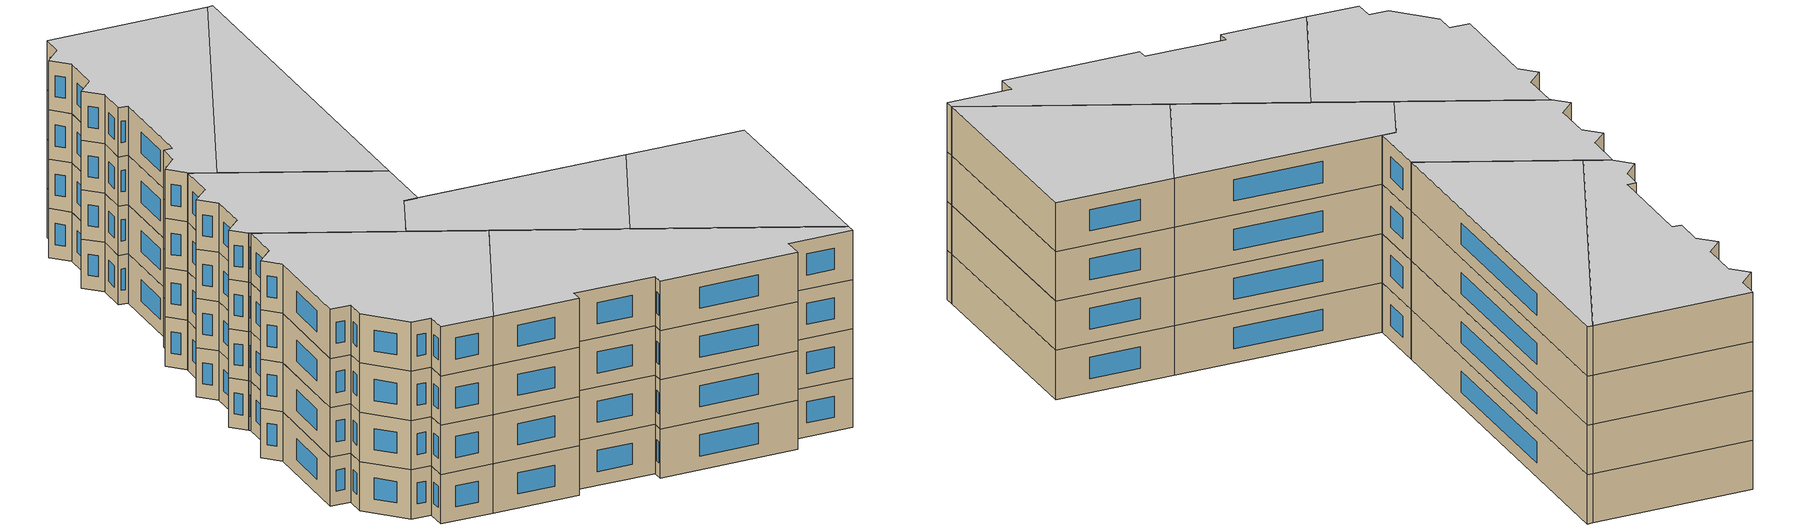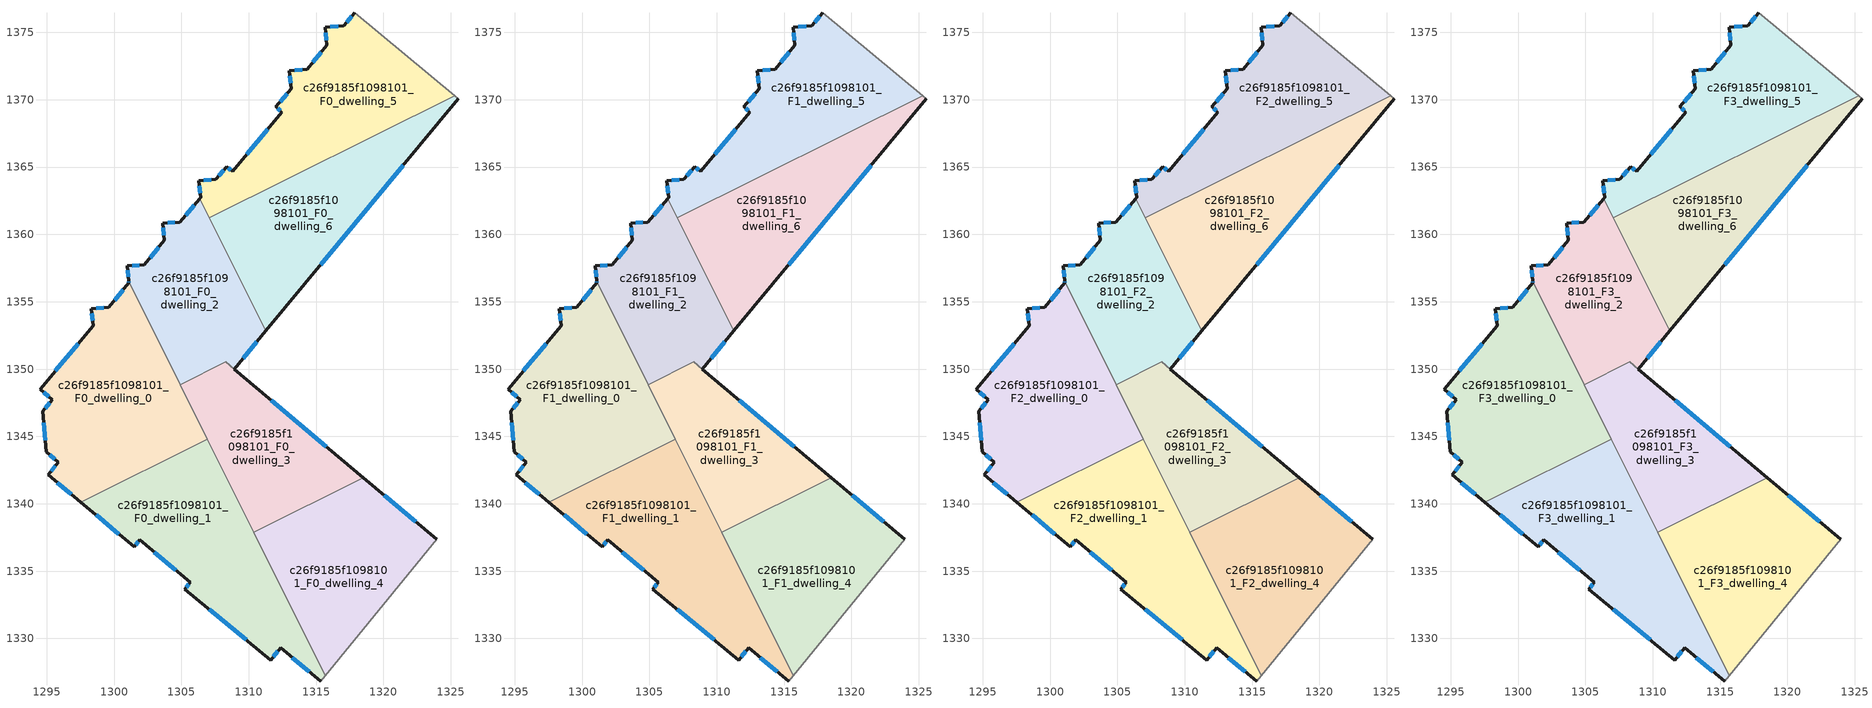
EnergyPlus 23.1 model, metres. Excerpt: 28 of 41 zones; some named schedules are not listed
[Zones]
c26f9185f1098101_F0_dwelling_0
 floor ground (EU_floor_Construction): 1301.1,1356.4 1301.09,1356.52 1306.93,1344.8 1297.52,1340.12 1295.1,1342.14 1295.87,1343.09 1294.96,1343.86 1294.69,1346.86 1295.42,1347.74 1294.5,1348.52 1298.45,1353.22 1298.31,1354.49 1299.61,1354.58 z0
 wall outside (EU_wall_Construction): 1301.09,1356.52 1301.1,1356.4 1299.61,1354.58 1298.31,1354.49 1298.45,1353.22 1294.5,1348.52 1295.42,1347.74 1294.69,1346.86 1294.96,1343.86 1295.87,1343.09 1295.1,1342.14 1297.52,1340.12 z0:3
 wall to c26f9185f1098101_F0_dwelling_1 (EU_wall_Construction): 1297.52,1340.12 1306.93,1344.8 z0:3
 wall to c26f9185f1098101_F0_dwelling_2 (EU_wall_Construction): 1304.91,1348.85 1301.09,1356.52 z0:3
 wall to c26f9185f1098101_F0_dwelling_3 (EU_wall_Construction): 1306.93,1344.8 1304.91,1348.85 z0:3
 window (EU_Window_Construction): 1294.77,1346 1294.88,1344.71 / 1295.21,1347.49 1294.9,1347.11 / 1294.76,1348.3 1295.16,1347.96 / 1297.32,1351.88 1295.63,1349.86 / 1298.35,1354.13 1298.41,1353.58 / 1299.24,1354.55 1298.68,1354.52 / 1300.68,1355.88 1300.04,1355.1 / 1301.09,1356.49 1301.1,1356.44 / 1295.79,1341.56 1296.83,1340.69 / 1295.65,1342.82 1295.32,1342.41 / 1295.22,1343.64 1295.61,1343.31 z0.86:2.14
c26f9185f1098101_F0_dwelling_1
 floor ground (EU_floor_Construction): 1306.93,1344.8 1315.67,1327.22 1315.34,1326.81 1312.37,1329.3 1311.61,1328.38 1305.24,1333.67 1305.65,1334.17 1301.9,1337.31 1301.49,1336.8 1297.52,1340.12 z0
 wall outside (EU_wall_Construction): 1297.52,1340.12 1301.49,1336.8 1301.9,1337.31 1305.65,1334.17 1305.24,1333.67 1311.61,1328.38 1312.37,1329.3 1315.34,1326.81 z0:3
 wall adiabatic (EU_wall_Construction): 1315.34,1326.81 1315.67,1327.22 z0:3
 wall to c26f9185f1098101_F0_dwelling_4 (EU_wall_Construction): 1315.67,1327.22 1310.36,1337.9 z0:3
 wall to c26f9185f1098101_F0_dwelling_3 (EU_wall_Construction): 1310.36,1337.9 1306.93,1344.8 z0:3
 window (EU_Window_Construction): 1302.97,1336.41 1304.58,1335.07 / 1301.6,1336.95 1301.78,1337.17 / 1298.65,1339.17 1300.35,1337.75 / 1313.22,1328.59 1314.49,1327.52 / 1311.83,1328.64 1312.16,1329.04 / 1307.06,1332.16 1309.79,1329.89 / 1305.53,1334.02 1305.36,1333.81 z0.86:2.14
c26f9185f1098101_F0_dwelling_2
 floor ground (EU_floor_Construction): 1306.37,1362.65 1311.26,1352.83 1308.91,1349.99 1308.27,1350.53 1304.91,1348.85 1301.09,1356.52 1300.97,1357.66 1302.25,1357.75 1303.73,1359.57 1303.6,1360.84 1304.89,1360.92 z0
 wall outside (EU_wall_Construction): 1306.37,1362.65 1304.89,1360.92 1303.6,1360.84 1303.73,1359.57 1302.25,1357.75 1300.97,1357.66 1301.09,1356.52 / 1308.91,1349.99 1311.26,1352.83 z0:3
 wall to c26f9185f1098101_F0_dwelling_3 (EU_wall_Construction): 1304.91,1348.85 1308.27,1350.53 1308.91,1349.99 z0:3
 wall to c26f9185f1098101_F0_dwelling_6 (EU_wall_Construction): 1311.26,1352.83 1307.08,1361.23 z0:3
 wall to c26f9185f1098101_F0_dwelling_5 (EU_wall_Construction): 1307.08,1361.23 1306.37,1362.65 z0:3
 window (EU_Window_Construction): 1301,1357.33 1301.06,1356.85 / 1301.88,1357.72 1301.33,1357.68 / 1303.31,1359.05 1302.67,1358.27 / 1303.64,1360.48 1303.69,1359.93 / 1304.52,1360.9 1303.97,1360.87 / 1305.94,1362.16 1305.31,1361.42 / 1309.58,1350.8 1310.59,1352.02 z0.86:2.14
c26f9185f1098101_F0_dwelling_3
 floor ground (EU_floor_Construction): 1318.5,1341.94 1310.36,1337.9 1304.91,1348.85 1308.27,1350.53 z0
 wall outside (EU_wall_Construction): 1318.5,1341.94 1308.91,1349.99 z0:3
 wall to c26f9185f1098101_F0_dwelling_4 (EU_wall_Construction): 1310.36,1337.9 1318.5,1341.94 z0:3
 window (EU_Window_Construction): 1315.76,1344.24 1311.65,1347.69 z0.86:2.14
c26f9185f1098101_F0_dwelling_4
 floor ground (EU_floor_Construction): 1323.95,1337.37 1315.67,1327.22 1310.36,1337.9 1318.5,1341.94 z0
 wall outside (EU_wall_Construction): 1323.95,1337.37 1318.5,1341.94 z0:3
 wall adiabatic (EU_wall_Construction): 1315.67,1327.22 1323.95,1337.37 z0:3
 window (EU_Window_Construction): 1322.39,1338.67 1320.06,1340.63 z0.86:2.14
c26f9185f1098101_F0_dwelling_5
 floor ground (EU_floor_Construction): 1325.28,1370.29 1307.08,1361.23 1306.37,1362.65 1306.42,1362.71 1306.29,1363.98 1307.56,1364.1 1308.36,1365.04 1308.79,1364.68 1312.45,1369.07 1312.02,1369.47 1313.17,1370.83 1313.01,1372.16 1314.35,1372.27 1315.8,1374.03 1315.67,1375.37 1317.05,1375.48 1317.87,1376.47 z0
 wall outside (EU_wall_Construction): 1317.87,1376.47 1317.05,1375.48 1315.67,1375.37 1315.8,1374.03 1314.35,1372.27 1313.01,1372.16 1313.17,1370.83 1312.02,1369.47 1312.45,1369.07 1308.79,1364.68 1308.36,1365.04 1307.56,1364.1 1306.29,1363.98 1306.42,1362.71 1306.37,1362.65 z0:3
 wall adiabatic (EU_wall_Construction): 1325.28,1370.29 1317.87,1376.47 z0:3
 wall to c26f9185f1098101_F0_dwelling_6 (EU_wall_Construction): 1307.08,1361.23 1325.28,1370.29 z0:3
 window (EU_Window_Construction): 1308.67,1364.78 1308.48,1364.94 / 1311.4,1367.82 1309.83,1365.93 / 1312.14,1369.36 1312.32,1369.19 / 1312.84,1370.44 1312.34,1369.86 / 1313.06,1371.78 1313.12,1371.21 / 1313.97,1372.24 1313.39,1372.19 / 1315.38,1373.53 1314.76,1372.77 / 1315.7,1374.99 1315.76,1374.41 / 1316.65,1375.45 1316.06,1375.4 / 1317.63,1376.19 1317.28,1375.76 / 1306.32,1363.62 1306.38,1363.07 / 1307.19,1364.07 1306.65,1364.02 / 1308.13,1364.77 1307.79,1364.37 z0.86:2.14
c26f9185f1098101_F0_dwelling_6
 floor ground (EU_floor_Construction): 1325.53,1370.08 1311.26,1352.83 1307.08,1361.23 1325.28,1370.29 z0
 wall outside (EU_wall_Construction): 1311.26,1352.83 1325.53,1370.08 z0:3
 wall adiabatic (EU_wall_Construction): 1325.53,1370.08 1325.28,1370.29 z0:3
 window (EU_Window_Construction): 1315.34,1357.76 1321.45,1365.15 z0.86:2.14
c26f9185f1098101_F1_dwelling_0
 floor to c26f9185f1098101_F0_dwelling_0 (EU_floor_Construction): 1301.1,1356.4 1301.09,1356.52 1306.93,1344.8 1297.52,1340.12 1295.1,1342.14 1295.87,1343.09 1294.96,1343.86 1294.69,1346.86 1295.42,1347.74 1294.5,1348.52 1298.45,1353.22 1298.31,1354.49 1299.61,1354.58 z3
 wall outside (EU_wall_Construction): 1301.09,1356.52 1301.1,1356.4 1299.61,1354.58 1298.31,1354.49 1298.45,1353.22 1294.5,1348.52 1295.42,1347.74 1294.69,1346.86 1294.96,1343.86 1295.87,1343.09 1295.1,1342.14 1297.52,1340.12 z3:6
 wall to c26f9185f1098101_F1_dwelling_1 (EU_wall_Construction): 1297.52,1340.12 1306.93,1344.8 z3:6
 wall to c26f9185f1098101_F1_dwelling_2 (EU_wall_Construction): 1304.91,1348.85 1301.09,1356.52 z3:6
 wall to c26f9185f1098101_F1_dwelling_3 (EU_wall_Construction): 1306.93,1344.8 1304.91,1348.85 z3:6
 window (EU_Window_Construction): 1294.77,1346 1294.88,1344.71 / 1295.21,1347.49 1294.9,1347.11 / 1294.76,1348.3 1295.16,1347.96 / 1297.32,1351.88 1295.63,1349.86 / 1298.35,1354.13 1298.41,1353.58 / 1299.24,1354.55 1298.68,1354.52 / 1300.68,1355.88 1300.04,1355.1 / 1301.09,1356.49 1301.1,1356.44 / 1295.79,1341.56 1296.83,1340.69 / 1295.65,1342.82 1295.32,1342.41 / 1295.22,1343.64 1295.61,1343.31 z3.86:5.14
c26f9185f1098101_F1_dwelling_1
 floor to c26f9185f1098101_F0_dwelling_1 (EU_floor_Construction): 1306.93,1344.8 1315.67,1327.22 1315.34,1326.81 1312.37,1329.3 1311.61,1328.38 1305.24,1333.67 1305.65,1334.17 1301.9,1337.31 1301.49,1336.8 1297.52,1340.12 z3
 wall outside (EU_wall_Construction): 1297.52,1340.12 1301.49,1336.8 1301.9,1337.31 1305.65,1334.17 1305.24,1333.67 1311.61,1328.38 1312.37,1329.3 1315.34,1326.81 z3:6
 wall adiabatic (EU_wall_Construction): 1315.34,1326.81 1315.67,1327.22 z3:6
 wall to c26f9185f1098101_F1_dwelling_4 (EU_wall_Construction): 1315.67,1327.22 1310.36,1337.9 z3:6
 wall to c26f9185f1098101_F1_dwelling_3 (EU_wall_Construction): 1310.36,1337.9 1306.93,1344.8 z3:6
 window (EU_Window_Construction): 1302.97,1336.41 1304.58,1335.07 / 1301.6,1336.95 1301.78,1337.17 / 1298.65,1339.17 1300.35,1337.75 / 1313.22,1328.59 1314.49,1327.52 / 1311.83,1328.64 1312.16,1329.04 / 1307.06,1332.16 1309.79,1329.89 / 1305.53,1334.02 1305.36,1333.81 z3.86:5.14
c26f9185f1098101_F1_dwelling_2
 floor to c26f9185f1098101_F0_dwelling_2 (EU_floor_Construction): 1306.37,1362.65 1311.26,1352.83 1308.91,1349.99 1308.27,1350.53 1304.91,1348.85 1301.09,1356.52 1300.97,1357.66 1302.25,1357.75 1303.73,1359.57 1303.6,1360.84 1304.89,1360.92 z3
 wall outside (EU_wall_Construction): 1306.37,1362.65 1304.89,1360.92 1303.6,1360.84 1303.73,1359.57 1302.25,1357.75 1300.97,1357.66 1301.09,1356.52 / 1308.91,1349.99 1311.26,1352.83 z3:6
 wall to c26f9185f1098101_F1_dwelling_3 (EU_wall_Construction): 1304.91,1348.85 1308.27,1350.53 1308.91,1349.99 z3:6
 wall to c26f9185f1098101_F1_dwelling_6 (EU_wall_Construction): 1311.26,1352.83 1307.08,1361.23 z3:6
 wall to c26f9185f1098101_F1_dwelling_5 (EU_wall_Construction): 1307.08,1361.23 1306.37,1362.65 z3:6
 window (EU_Window_Construction): 1301,1357.33 1301.06,1356.85 / 1301.88,1357.72 1301.33,1357.68 / 1303.31,1359.05 1302.67,1358.27 / 1303.64,1360.48 1303.69,1359.93 / 1304.52,1360.9 1303.97,1360.87 / 1305.94,1362.16 1305.31,1361.42 / 1309.58,1350.8 1310.59,1352.02 z3.86:5.14
c26f9185f1098101_F1_dwelling_3
 floor to c26f9185f1098101_F0_dwelling_3 (EU_floor_Construction): 1318.5,1341.94 1310.36,1337.9 1304.91,1348.85 1308.27,1350.53 z3
 wall outside (EU_wall_Construction): 1318.5,1341.94 1308.91,1349.99 z3:6
 wall to c26f9185f1098101_F1_dwelling_4 (EU_wall_Construction): 1310.36,1337.9 1318.5,1341.94 z3:6
 window (EU_Window_Construction): 1315.76,1344.24 1311.65,1347.69 z3.86:5.14
c26f9185f1098101_F1_dwelling_4
 floor to c26f9185f1098101_F0_dwelling_4 (EU_floor_Construction): 1323.95,1337.37 1315.67,1327.22 1310.36,1337.9 1318.5,1341.94 z3
 wall outside (EU_wall_Construction): 1323.95,1337.37 1318.5,1341.94 z3:6
 wall adiabatic (EU_wall_Construction): 1315.67,1327.22 1323.95,1337.37 z3:6
 window (EU_Window_Construction): 1322.39,1338.67 1320.06,1340.63 z3.86:5.14
c26f9185f1098101_F1_dwelling_5
 floor to c26f9185f1098101_F0_dwelling_5 (EU_floor_Construction): 1325.28,1370.29 1307.08,1361.23 1306.37,1362.65 1306.42,1362.71 1306.29,1363.98 1307.56,1364.1 1308.36,1365.04 1308.79,1364.68 1312.45,1369.07 1312.02,1369.47 1313.17,1370.83 1313.01,1372.16 1314.35,1372.27 1315.8,1374.03 1315.67,1375.37 1317.05,1375.48 1317.87,1376.47 z3
 wall outside (EU_wall_Construction): 1317.87,1376.47 1317.05,1375.48 1315.67,1375.37 1315.8,1374.03 1314.35,1372.27 1313.01,1372.16 1313.17,1370.83 1312.02,1369.47 1312.45,1369.07 1308.79,1364.68 1308.36,1365.04 1307.56,1364.1 1306.29,1363.98 1306.42,1362.71 1306.37,1362.65 z3:6
 wall adiabatic (EU_wall_Construction): 1325.28,1370.29 1317.87,1376.47 z3:6
 wall to c26f9185f1098101_F1_dwelling_6 (EU_wall_Construction): 1307.08,1361.23 1325.28,1370.29 z3:6
 window (EU_Window_Construction): 1308.67,1364.78 1308.48,1364.94 / 1311.4,1367.82 1309.83,1365.93 / 1312.14,1369.36 1312.32,1369.19 / 1312.84,1370.44 1312.34,1369.86 / 1313.06,1371.78 1313.12,1371.21 / 1313.97,1372.24 1313.39,1372.19 / 1315.38,1373.53 1314.76,1372.77 / 1315.7,1374.99 1315.76,1374.41 / 1316.65,1375.45 1316.06,1375.4 / 1317.63,1376.19 1317.28,1375.76 / 1306.32,1363.62 1306.38,1363.07 / 1307.19,1364.07 1306.65,1364.02 / 1308.13,1364.77 1307.79,1364.37 z3.86:5.14
c26f9185f1098101_F1_dwelling_6
 floor to c26f9185f1098101_F0_dwelling_6 (EU_floor_Construction): 1325.53,1370.08 1311.26,1352.83 1307.08,1361.23 1325.28,1370.29 z3
 wall outside (EU_wall_Construction): 1311.26,1352.83 1325.53,1370.08 z3:6
 wall adiabatic (EU_wall_Construction): 1325.53,1370.08 1325.28,1370.29 z3:6
 window (EU_Window_Construction): 1315.34,1357.76 1321.45,1365.15 z3.86:5.14
c26f9185f1098101_F2_dwelling_0
 floor to c26f9185f1098101_F1_dwelling_0 (EU_floor_Construction): 1301.1,1356.4 1301.09,1356.52 1306.93,1344.8 1297.52,1340.12 1295.1,1342.14 1295.87,1343.09 1294.96,1343.86 1294.69,1346.86 1295.42,1347.74 1294.5,1348.52 1298.45,1353.22 1298.31,1354.49 1299.61,1354.58 z6
 wall outside (EU_wall_Construction): 1301.09,1356.52 1301.1,1356.4 1299.61,1354.58 1298.31,1354.49 1298.45,1353.22 1294.5,1348.52 1295.42,1347.74 1294.69,1346.86 1294.96,1343.86 1295.87,1343.09 1295.1,1342.14 1297.52,1340.12 z6:9
 wall to c26f9185f1098101_F2_dwelling_1 (EU_wall_Construction): 1297.52,1340.12 1306.93,1344.8 z6:9
 wall to c26f9185f1098101_F2_dwelling_2 (EU_wall_Construction): 1304.91,1348.85 1301.09,1356.52 z6:9
 wall to c26f9185f1098101_F2_dwelling_3 (EU_wall_Construction): 1306.93,1344.8 1304.91,1348.85 z6:9
 window (EU_Window_Construction): 1294.77,1346 1294.88,1344.71 / 1295.21,1347.49 1294.9,1347.11 / 1294.76,1348.3 1295.16,1347.96 / 1297.32,1351.88 1295.63,1349.86 / 1298.35,1354.13 1298.41,1353.58 / 1299.24,1354.55 1298.68,1354.52 / 1300.68,1355.88 1300.04,1355.1 / 1301.09,1356.49 1301.1,1356.44 / 1295.79,1341.56 1296.83,1340.69 / 1295.65,1342.82 1295.32,1342.41 / 1295.22,1343.64 1295.61,1343.31 z6.86:8.14
c26f9185f1098101_F2_dwelling_1
 floor to c26f9185f1098101_F1_dwelling_1 (EU_floor_Construction): 1306.93,1344.8 1315.67,1327.22 1315.34,1326.81 1312.37,1329.3 1311.61,1328.38 1305.24,1333.67 1305.65,1334.17 1301.9,1337.31 1301.49,1336.8 1297.52,1340.12 z6
 wall outside (EU_wall_Construction): 1297.52,1340.12 1301.49,1336.8 1301.9,1337.31 1305.65,1334.17 1305.24,1333.67 1311.61,1328.38 1312.37,1329.3 1315.34,1326.81 z6:9
 wall adiabatic (EU_wall_Construction): 1315.34,1326.81 1315.67,1327.22 z6:9
 wall to c26f9185f1098101_F2_dwelling_4 (EU_wall_Construction): 1315.67,1327.22 1310.36,1337.9 z6:9
 wall to c26f9185f1098101_F2_dwelling_3 (EU_wall_Construction): 1310.36,1337.9 1306.93,1344.8 z6:9
 window (EU_Window_Construction): 1302.97,1336.41 1304.58,1335.07 / 1301.6,1336.95 1301.78,1337.17 / 1298.65,1339.17 1300.35,1337.75 / 1313.22,1328.59 1314.49,1327.52 / 1311.83,1328.64 1312.16,1329.04 / 1307.06,1332.16 1309.79,1329.89 / 1305.53,1334.02 1305.36,1333.81 z6.86:8.14
c26f9185f1098101_F2_dwelling_2
 floor to c26f9185f1098101_F1_dwelling_2 (EU_floor_Construction): 1306.37,1362.65 1311.26,1352.83 1308.91,1349.99 1308.27,1350.53 1304.91,1348.85 1301.09,1356.52 1300.97,1357.66 1302.25,1357.75 1303.73,1359.57 1303.6,1360.84 1304.89,1360.92 z6
 wall outside (EU_wall_Construction): 1306.37,1362.65 1304.89,1360.92 1303.6,1360.84 1303.73,1359.57 1302.25,1357.75 1300.97,1357.66 1301.09,1356.52 / 1308.91,1349.99 1311.26,1352.83 z6:9
 wall to c26f9185f1098101_F2_dwelling_3 (EU_wall_Construction): 1304.91,1348.85 1308.27,1350.53 1308.91,1349.99 z6:9
 wall to c26f9185f1098101_F2_dwelling_6 (EU_wall_Construction): 1311.26,1352.83 1307.08,1361.23 z6:9
 wall to c26f9185f1098101_F2_dwelling_5 (EU_wall_Construction): 1307.08,1361.23 1306.37,1362.65 z6:9
 window (EU_Window_Construction): 1301,1357.33 1301.06,1356.85 / 1301.88,1357.72 1301.33,1357.68 / 1303.31,1359.05 1302.67,1358.27 / 1303.64,1360.48 1303.69,1359.93 / 1304.52,1360.9 1303.97,1360.87 / 1305.94,1362.16 1305.31,1361.42 / 1309.58,1350.8 1310.59,1352.02 z6.86:8.14
c26f9185f1098101_F2_dwelling_3
 floor to c26f9185f1098101_F1_dwelling_3 (EU_floor_Construction): 1318.5,1341.94 1310.36,1337.9 1304.91,1348.85 1308.27,1350.53 z6
 wall outside (EU_wall_Construction): 1318.5,1341.94 1308.91,1349.99 z6:9
 wall to c26f9185f1098101_F2_dwelling_4 (EU_wall_Construction): 1310.36,1337.9 1318.5,1341.94 z6:9
 window (EU_Window_Construction): 1315.76,1344.24 1311.65,1347.69 z6.86:8.14
c26f9185f1098101_F2_dwelling_4
 floor to c26f9185f1098101_F1_dwelling_4 (EU_floor_Construction): 1323.95,1337.37 1315.67,1327.22 1310.36,1337.9 1318.5,1341.94 z6
 wall outside (EU_wall_Construction): 1323.95,1337.37 1318.5,1341.94 z6:9
 wall adiabatic (EU_wall_Construction): 1315.67,1327.22 1323.95,1337.37 z6:9
 window (EU_Window_Construction): 1322.39,1338.67 1320.06,1340.63 z6.86:8.14
c26f9185f1098101_F2_dwelling_5
 floor to c26f9185f1098101_F1_dwelling_5 (EU_floor_Construction): 1325.28,1370.29 1307.08,1361.23 1306.37,1362.65 1306.42,1362.71 1306.29,1363.98 1307.56,1364.1 1308.36,1365.04 1308.79,1364.68 1312.45,1369.07 1312.02,1369.47 1313.17,1370.83 1313.01,1372.16 1314.35,1372.27 1315.8,1374.03 1315.67,1375.37 1317.05,1375.48 1317.87,1376.47 z6
 wall outside (EU_wall_Construction): 1317.87,1376.47 1317.05,1375.48 1315.67,1375.37 1315.8,1374.03 1314.35,1372.27 1313.01,1372.16 1313.17,1370.83 1312.02,1369.47 1312.45,1369.07 1308.79,1364.68 1308.36,1365.04 1307.56,1364.1 1306.29,1363.98 1306.42,1362.71 1306.37,1362.65 z6:9
 wall adiabatic (EU_wall_Construction): 1325.28,1370.29 1317.87,1376.47 z6:9
 wall to c26f9185f1098101_F2_dwelling_6 (EU_wall_Construction): 1307.08,1361.23 1325.28,1370.29 z6:9
 window (EU_Window_Construction): 1308.67,1364.78 1308.48,1364.94 / 1311.4,1367.82 1309.83,1365.93 / 1312.14,1369.36 1312.32,1369.19 / 1312.84,1370.44 1312.34,1369.86 / 1313.06,1371.78 1313.12,1371.21 / 1313.97,1372.24 1313.39,1372.19 / 1315.38,1373.53 1314.76,1372.77 / 1315.7,1374.99 1315.76,1374.41 / 1316.65,1375.45 1316.06,1375.4 / 1317.63,1376.19 1317.28,1375.76 / 1306.32,1363.62 1306.38,1363.07 / 1307.19,1364.07 1306.65,1364.02 / 1308.13,1364.77 1307.79,1364.37 z6.86:8.14
c26f9185f1098101_F2_dwelling_6
 floor to c26f9185f1098101_F1_dwelling_6 (EU_floor_Construction): 1325.53,1370.08 1311.26,1352.83 1307.08,1361.23 1325.28,1370.29 z6
 wall outside (EU_wall_Construction): 1311.26,1352.83 1325.53,1370.08 z6:9
 wall adiabatic (EU_wall_Construction): 1325.53,1370.08 1325.28,1370.29 z6:9
 window (EU_Window_Construction): 1315.34,1357.76 1321.45,1365.15 z6.86:8.14
c26f9185f1098101_F3_dwelling_0
 floor to c26f9185f1098101_F2_dwelling_0 (EU_floor_Construction): 1301.1,1356.4 1301.09,1356.52 1306.93,1344.8 1297.52,1340.12 1295.1,1342.14 1295.87,1343.09 1294.96,1343.86 1294.69,1346.86 1295.42,1347.74 1294.5,1348.52 1298.45,1353.22 1298.31,1354.49 1299.61,1354.58 z9
 wall outside (EU_wall_Construction): 1301.09,1356.52 1301.1,1356.4 1299.61,1354.58 1298.31,1354.49 1298.45,1353.22 1294.5,1348.52 1295.42,1347.74 1294.69,1346.86 1294.96,1343.86 1295.87,1343.09 1295.1,1342.14 1297.52,1340.12 z9:12
 wall to c26f9185f1098101_F3_dwelling_1 (EU_wall_Construction): 1297.52,1340.12 1306.93,1344.8 z9:12
 wall to c26f9185f1098101_F3_dwelling_2 (EU_wall_Construction): 1304.91,1348.85 1301.09,1356.52 z9:12
 wall to c26f9185f1098101_F3_dwelling_3 (EU_wall_Construction): 1306.93,1344.8 1304.91,1348.85 z9:12
 window (EU_Window_Construction): 1294.77,1346 1294.88,1344.71 / 1295.21,1347.49 1294.9,1347.11 / 1294.76,1348.3 1295.16,1347.96 / 1297.32,1351.88 1295.63,1349.86 / 1298.35,1354.13 1298.41,1353.58 / 1299.24,1354.55 1298.68,1354.52 / 1300.68,1355.88 1300.04,1355.1 / 1301.09,1356.49 1301.1,1356.44 / 1295.79,1341.56 1296.83,1340.69 / 1295.65,1342.82 1295.32,1342.41 / 1295.22,1343.64 1295.61,1343.31 z9.86:11.14
 ceiling to c26f9185f1098101_F4_dwelling_0 (EU_floor_Construction): 1306.93,1344.8 1301.09,1356.52 1301.1,1356.4 1299.61,1354.58 1298.31,1354.49 1298.45,1353.22 1294.5,1348.52 1295.42,1347.74 1294.69,1346.86 1294.96,1343.86 1295.87,1343.09 1295.1,1342.14 1297.52,1340.12 z12
c26f9185f1098101_F3_dwelling_1
 floor to c26f9185f1098101_F2_dwelling_1 (EU_floor_Construction): 1306.93,1344.8 1315.67,1327.22 1315.34,1326.81 1312.37,1329.3 1311.61,1328.38 1305.24,1333.67 1305.65,1334.17 1301.9,1337.31 1301.49,1336.8 1297.52,1340.12 z9
 wall outside (EU_wall_Construction): 1297.52,1340.12 1301.49,1336.8 1301.9,1337.31 1305.65,1334.17 1305.24,1333.67 1311.61,1328.38 1312.37,1329.3 1315.34,1326.81 z9:12
 wall adiabatic (EU_wall_Construction): 1315.34,1326.81 1315.67,1327.22 z9:12
 wall to c26f9185f1098101_F3_dwelling_4 (EU_wall_Construction): 1315.67,1327.22 1310.36,1337.9 z9:12
 wall to c26f9185f1098101_F3_dwelling_3 (EU_wall_Construction): 1310.36,1337.9 1306.93,1344.8 z9:12
 window (EU_Window_Construction): 1302.97,1336.41 1304.58,1335.07 / 1301.6,1336.95 1301.78,1337.17 / 1298.65,1339.17 1300.35,1337.75 / 1313.22,1328.59 1314.49,1327.52 / 1311.83,1328.64 1312.16,1329.04 / 1307.06,1332.16 1309.79,1329.89 / 1305.53,1334.02 1305.36,1333.81 z9.86:11.14
 ceiling to c26f9185f1098101_F4_dwelling_1 (EU_floor_Construction): 1315.34,1326.81 1315.67,1327.22 1306.93,1344.8 1297.52,1340.12 1301.49,1336.8 1301.9,1337.31 1305.65,1334.17 1305.24,1333.67 1311.61,1328.38 1312.37,1329.3 z12
c26f9185f1098101_F3_dwelling_2
 floor to c26f9185f1098101_F2_dwelling_2 (EU_floor_Construction): 1306.37,1362.65 1311.26,1352.83 1308.91,1349.99 1308.27,1350.53 1304.91,1348.85 1301.09,1356.52 1300.97,1357.66 1302.25,1357.75 1303.73,1359.57 1303.6,1360.84 1304.89,1360.92 z9
 wall outside (EU_wall_Construction): 1306.37,1362.65 1304.89,1360.92 1303.6,1360.84 1303.73,1359.57 1302.25,1357.75 1300.97,1357.66 1301.09,1356.52 / 1308.91,1349.99 1311.26,1352.83 z9:12
 wall to c26f9185f1098101_F3_dwelling_3 (EU_wall_Construction): 1304.91,1348.85 1308.27,1350.53 1308.91,1349.99 z9:12
 wall to c26f9185f1098101_F3_dwelling_6 (EU_wall_Construction): 1311.26,1352.83 1307.08,1361.23 z9:12
 wall to c26f9185f1098101_F3_dwelling_5 (EU_wall_Construction): 1307.08,1361.23 1306.37,1362.65 z9:12
 window (EU_Window_Construction): 1301,1357.33 1301.06,1356.85 / 1301.88,1357.72 1301.33,1357.68 / 1303.31,1359.05 1302.67,1358.27 / 1303.64,1360.48 1303.69,1359.93 / 1304.52,1360.9 1303.97,1360.87 / 1305.94,1362.16 1305.31,1361.42 / 1309.58,1350.8 1310.59,1352.02 z9.86:11.14
 ceiling to c26f9185f1098101_F4_dwelling_2 (EU_floor_Construction): 1308.91,1349.99 1311.26,1352.83 1306.37,1362.65 1304.89,1360.92 1303.6,1360.84 1303.73,1359.57 1302.25,1357.75 1300.97,1357.66 1301.09,1356.52 1304.91,1348.85 1308.27,1350.53 z12
c26f9185f1098101_F3_dwelling_3
 floor to c26f9185f1098101_F2_dwelling_3 (EU_floor_Construction): 1318.5,1341.94 1310.36,1337.9 1304.91,1348.85 1308.27,1350.53 z9
 wall outside (EU_wall_Construction): 1318.5,1341.94 1308.91,1349.99 z9:12
 wall to c26f9185f1098101_F3_dwelling_4 (EU_wall_Construction): 1310.36,1337.9 1318.5,1341.94 z9:12
 window (EU_Window_Construction): 1315.76,1344.24 1311.65,1347.69 z9.86:11.14
 ceiling to c26f9185f1098101_F4_dwelling_3 (EU_floor_Construction): 1318.5,1341.94 1308.27,1350.53 1304.91,1348.85 1310.36,1337.9 z12
c26f9185f1098101_F3_dwelling_4
 floor to c26f9185f1098101_F2_dwelling_4 (EU_floor_Construction): 1323.95,1337.37 1315.67,1327.22 1310.36,1337.9 1318.5,1341.94 z9
 wall outside (EU_wall_Construction): 1323.95,1337.37 1318.5,1341.94 z9:12
 wall adiabatic (EU_wall_Construction): 1315.67,1327.22 1323.95,1337.37 z9:12
 window (EU_Window_Construction): 1322.39,1338.67 1320.06,1340.63 z9.86:11.14
 ceiling to c26f9185f1098101_F4_dwelling_4 (EU_floor_Construction): 1315.67,1327.22 1323.95,1337.37 1318.5,1341.94 1310.36,1337.9 z12
c26f9185f1098101_F3_dwelling_5
 floor to c26f9185f1098101_F2_dwelling_5 (EU_floor_Construction): 1325.28,1370.29 1307.08,1361.23 1306.37,1362.65 1306.42,1362.71 1306.29,1363.98 1307.56,1364.1 1308.36,1365.04 1308.79,1364.68 1312.45,1369.07 1312.02,1369.47 1313.17,1370.83 1313.01,1372.16 1314.35,1372.27 1315.8,1374.03 1315.67,1375.37 1317.05,1375.48 1317.87,1376.47 z9
 wall outside (EU_wall_Construction): 1317.87,1376.47 1317.05,1375.48 1315.67,1375.37 1315.8,1374.03 1314.35,1372.27 1313.01,1372.16 1313.17,1370.83 1312.02,1369.47 1312.45,1369.07 1308.79,1364.68 1308.36,1365.04 1307.56,1364.1 1306.29,1363.98 1306.42,1362.71 1306.37,1362.65 z9:12
 wall adiabatic (EU_wall_Construction): 1325.28,1370.29 1317.87,1376.47 z9:12
 wall to c26f9185f1098101_F3_dwelling_6 (EU_wall_Construction): 1307.08,1361.23 1325.28,1370.29 z9:12
 window (EU_Window_Construction): 1308.67,1364.78 1308.48,1364.94 / 1311.4,1367.82 1309.83,1365.93 / 1312.14,1369.36 1312.32,1369.19 / 1312.84,1370.44 1312.34,1369.86 / 1313.06,1371.78 1313.12,1371.21 / 1313.97,1372.24 1313.39,1372.19 / 1315.38,1373.53 1314.76,1372.77 / 1315.7,1374.99 1315.76,1374.41 / 1316.65,1375.45 1316.06,1375.4 / 1317.63,1376.19 1317.28,1375.76 / 1306.32,1363.62 1306.38,1363.07 / 1307.19,1364.07 1306.65,1364.02 / 1308.13,1364.77 1307.79,1364.37 z9.86:11.14
 ceiling to c26f9185f1098101_F4_dwelling_5 (EU_floor_Construction): 1325.28,1370.29 1317.87,1376.47 1317.05,1375.48 1315.67,1375.37 1315.8,1374.03 1314.35,1372.27 1313.01,1372.16 1313.17,1370.83 1312.02,1369.47 1312.45,1369.07 1308.79,1364.68 1308.36,1365.04 1307.56,1364.1 1306.29,1363.98 1306.42,1362.71 1306.37,1362.65 1307.08,1361.23 z12
c26f9185f1098101_F3_dwelling_6
 floor to c26f9185f1098101_F2_dwelling_6 (EU_floor_Construction): 1325.53,1370.08 1311.26,1352.83 1307.08,1361.23 1325.28,1370.29 z9
 wall outside (EU_wall_Construction): 1311.26,1352.83 1325.53,1370.08 z9:12
 wall adiabatic (EU_wall_Construction): 1325.53,1370.08 1325.28,1370.29 z9:12
 window (EU_Window_Construction): 1315.34,1357.76 1321.45,1365.15 z9.86:11.14
 ceiling to c26f9185f1098101_F4_dwelling_6 (EU_floor_Construction): 1311.26,1352.83 1325.53,1370.08 1325.28,1370.29 1307.08,1361.23 z12
[Building]
EU S2 Campaign: North Axis=0; Terrain=City; Solar Distribution=FullExterior
[Site:Location]
Helsinki-Vantaa.AP: Latitude=60.317; Longitude=24.963; Time Zone=2; Elevation=54.6
[SizingPeriod:WeatherFileDays]
AnnualSizingPeriod: Begin Month=1; Begin Day of Month=1; End Month=12; End Day of Month=31; Day of Week for Start Day=Monday; Use Weather File Daylight Saving Period=No; Use Weather File Rain and Snow Indicators=No
[MATERIAL]
EU_InternalMass_Material: Roughness=MediumRough; Thickness=0.1; Conductivity=1; Density=1800; Specific Heat=900; Thermal Absorptance=0.9; Solar Absorptance=0.7; Visible Absorptance=0.7
[MATERIAL:NOMASS] Roughness=MediumRough; Thermal Absorptance=0.9; Solar Absorptance=0.7; Visible Absorptance=0.7
Name | Thermal Resistance
EU_wall_NoMass | 2.6932
EU_floor_NoMass | 2.22482
[WINDOWMATERIAL:SIMPLEGLAZINGSYSTEM]
EU_Window_SimpleGlazing: UFactor=2.14966; Solar Heat Gain Coefficient=0.7; Visible Transmittance=0.7
[CONSTRUCTION]
EU_wall_Construction: EU_wall_NoMass
EU_floor_Construction: EU_floor_NoMass
EU_Window_Construction: EU_Window_SimpleGlazing
EU_InternalMass_Construction: EU_InternalMass_Material
[ZONE] Type=1; Multiplier=1; Ceiling Height=autocalculate; Floor Area=autocalculate; Part of Total Floor Area=Yes
Name | Volume
c26f9185f1098101_F0_dwelling_0; c26f9185f1098101_F1_dwelling_0; c26f9185f1098101_F2_dwelling_0; c26f9185f1098101_F3_dwelling_0 | 343.482
c26f9185f1098101_F0_dwelling_1; c26f9185f1098101_F1_dwelling_1; c26f9185f1098101_F2_dwelling_1; c26f9185f1098101_F3_dwelling_1 | 343.463
c26f9185f1098101_F0_dwelling_2; c26f9185f1098101_F1_dwelling_2; c26f9185f1098101_F2_dwelling_2; c26f9185f1098101_F3_dwelling_2 | 231.311
c26f9185f1098101_F0_dwelling_3; c26f9185f1098101_F1_dwelling_3; c26f9185f1098101_F2_dwelling_3; c26f9185f1098101_F3_dwelling_3 | 235.764
c26f9185f1098101_F0_dwelling_4 | 302.232
c26f9185f1098101_F1_dwelling_4; c26f9185f1098101_F2_dwelling_4; c26f9185f1098101_F3_dwelling_4 | 302.175
c26f9185f1098101_F0_dwelling_5; c26f9185f1098101_F1_dwelling_5; c26f9185f1098101_F2_dwelling_5; c26f9185f1098101_F3_dwelling_5 | 307.161
c26f9185f1098101_F0_dwelling_6; c26f9185f1098101_F1_dwelling_6; c26f9185f1098101_F2_dwelling_6; c26f9185f1098101_F3_dwelling_6 | 297.33
[INTERNALMASS] Construction=EU_InternalMass_Construction
Name | Zone or ZoneList | Surface Area
c26f9185f1098101_F0_dwelling_0_EU_InternalMass | c26f9185f1098101_F0_dwelling_0 | 114.494
c26f9185f1098101_F0_dwelling_1_EU_InternalMass | c26f9185f1098101_F0_dwelling_1 | 114.487
c26f9185f1098101_F0_dwelling_2_EU_InternalMass | c26f9185f1098101_F0_dwelling_2 | 77.1028
c26f9185f1098101_F0_dwelling_3_EU_InternalMass | c26f9185f1098101_F0_dwelling_3 | 78.5846
c26f9185f1098101_F0_dwelling_4_EU_InternalMass | c26f9185f1098101_F0_dwelling_4 | 100.746
c26f9185f1098101_F0_dwelling_5_EU_InternalMass | c26f9185f1098101_F0_dwelling_5 | 102.386
c26f9185f1098101_F0_dwelling_6_EU_InternalMass | c26f9185f1098101_F0_dwelling_6 | 99.1101
c26f9185f1098101_F1_dwelling_0_EU_InternalMass | c26f9185f1098101_F1_dwelling_0 | 114.494
c26f9185f1098101_F1_dwelling_1_EU_InternalMass | c26f9185f1098101_F1_dwelling_1 | 114.487
c26f9185f1098101_F1_dwelling_2_EU_InternalMass | c26f9185f1098101_F1_dwelling_2 | 77.1028
c26f9185f1098101_F1_dwelling_3_EU_InternalMass | c26f9185f1098101_F1_dwelling_3 | 78.5846
c26f9185f1098101_F1_dwelling_4_EU_InternalMass | c26f9185f1098101_F1_dwelling_4 | 100.746
c26f9185f1098101_F1_dwelling_5_EU_InternalMass | c26f9185f1098101_F1_dwelling_5 | 102.386
c26f9185f1098101_F1_dwelling_6_EU_InternalMass | c26f9185f1098101_F1_dwelling_6 | 99.1101
c26f9185f1098101_F2_dwelling_0_EU_InternalMass | c26f9185f1098101_F2_dwelling_0 | 114.494
c26f9185f1098101_F2_dwelling_1_EU_InternalMass | c26f9185f1098101_F2_dwelling_1 | 114.487
c26f9185f1098101_F2_dwelling_2_EU_InternalMass | c26f9185f1098101_F2_dwelling_2 | 77.1028
c26f9185f1098101_F2_dwelling_3_EU_InternalMass | c26f9185f1098101_F2_dwelling_3 | 78.5846
c26f9185f1098101_F2_dwelling_4_EU_InternalMass | c26f9185f1098101_F2_dwelling_4 | 100.746
c26f9185f1098101_F2_dwelling_5_EU_InternalMass | c26f9185f1098101_F2_dwelling_5 | 102.386
c26f9185f1098101_F2_dwelling_6_EU_InternalMass | c26f9185f1098101_F2_dwelling_6 | 99.1101
c26f9185f1098101_F3_dwelling_0_EU_InternalMass | c26f9185f1098101_F3_dwelling_0 | 114.494
c26f9185f1098101_F3_dwelling_1_EU_InternalMass | c26f9185f1098101_F3_dwelling_1 | 114.487
c26f9185f1098101_F3_dwelling_2_EU_InternalMass | c26f9185f1098101_F3_dwelling_2 | 77.1028
c26f9185f1098101_F3_dwelling_3_EU_InternalMass | c26f9185f1098101_F3_dwelling_3 | 78.5846
c26f9185f1098101_F3_dwelling_4_EU_InternalMass | c26f9185f1098101_F3_dwelling_4 | 100.746
c26f9185f1098101_F3_dwelling_5_EU_InternalMass | c26f9185f1098101_F3_dwelling_5 | 102.386
c26f9185f1098101_F3_dwelling_6_EU_InternalMass | c26f9185f1098101_F3_dwelling_6 | 99.1101
[OTHEREQUIPMENT] Fuel Type=Electricity; Design Level Calculation Method=Watts/Area; Power per Zone Floor Area=1; Fraction Latent=0; Fraction Radiant=0; Fraction Lost=0; Carbon Dioxide Generation Rate=0; EndUse Subcategory=EU_Step8_InternalGains
Name | Zone or ZoneList or Space or SpaceList | Schedule
EU_Step8_InternalGain_c26f9185f1098101_F0_dwelling_0_f000 | c26f9185f1098101_F0_dwelling_0 | EU_Step8_GainSchedule_c26f9185f1098101_F0_dwelling_0_f000
EU_Step8_InternalGain_c26f9185f1098101_F0_dwelling_1_f000 | c26f9185f1098101_F0_dwelling_1 | EU_Step8_GainSchedule_c26f9185f1098101_F0_dwelling_1_f000
EU_Step8_InternalGain_c26f9185f1098101_F0_dwelling_2_f000 | c26f9185f1098101_F0_dwelling_2 | EU_Step8_GainSchedule_c26f9185f1098101_F0_dwelling_2_f000
EU_Step8_InternalGain_c26f9185f1098101_F0_dwelling_3_f000 | c26f9185f1098101_F0_dwelling_3 | EU_Step8_GainSchedule_c26f9185f1098101_F0_dwelling_3_f000
EU_Step8_InternalGain_c26f9185f1098101_F0_dwelling_4_f000 | c26f9185f1098101_F0_dwelling_4 | EU_Step8_GainSchedule_c26f9185f1098101_F0_dwelling_4_f000
EU_Step8_InternalGain_c26f9185f1098101_F0_dwelling_5_f000 | c26f9185f1098101_F0_dwelling_5 | EU_Step8_GainSchedule_c26f9185f1098101_F0_dwelling_5_f000
EU_Step8_InternalGain_c26f9185f1098101_F0_dwelling_6_f000 | c26f9185f1098101_F0_dwelling_6 | EU_Step8_GainSchedule_c26f9185f1098101_F0_dwelling_6_f000
EU_Step8_InternalGain_c26f9185f1098101_F1_dwelling_0_f000 | c26f9185f1098101_F1_dwelling_0 | EU_Step8_GainSchedule_c26f9185f1098101_F1_dwelling_0_f000
EU_Step8_InternalGain_c26f9185f1098101_F1_dwelling_1_f000 | c26f9185f1098101_F1_dwelling_1 | EU_Step8_GainSchedule_c26f9185f1098101_F1_dwelling_1_f000
EU_Step8_InternalGain_c26f9185f1098101_F1_dwelling_2_f000 | c26f9185f1098101_F1_dwelling_2 | EU_Step8_GainSchedule_c26f9185f1098101_F1_dwelling_2_f000
EU_Step8_InternalGain_c26f9185f1098101_F1_dwelling_3_f000 | c26f9185f1098101_F1_dwelling_3 | EU_Step8_GainSchedule_c26f9185f1098101_F1_dwelling_3_f000
EU_Step8_InternalGain_c26f9185f1098101_F1_dwelling_4_f000 | c26f9185f1098101_F1_dwelling_4 | EU_Step8_GainSchedule_c26f9185f1098101_F1_dwelling_4_f000
EU_Step8_InternalGain_c26f9185f1098101_F1_dwelling_5_f000 | c26f9185f1098101_F1_dwelling_5 | EU_Step8_GainSchedule_c26f9185f1098101_F1_dwelling_5_f000
EU_Step8_InternalGain_c26f9185f1098101_F1_dwelling_6_f000 | c26f9185f1098101_F1_dwelling_6 | EU_Step8_GainSchedule_c26f9185f1098101_F1_dwelling_6_f000
EU_Step8_InternalGain_c26f9185f1098101_F2_dwelling_0_f000 | c26f9185f1098101_F2_dwelling_0 | EU_Step8_GainSchedule_c26f9185f1098101_F2_dwelling_0_f000
EU_Step8_InternalGain_c26f9185f1098101_F2_dwelling_1_f000 | c26f9185f1098101_F2_dwelling_1 | EU_Step8_GainSchedule_c26f9185f1098101_F2_dwelling_1_f000
EU_Step8_InternalGain_c26f9185f1098101_F2_dwelling_2_f000 | c26f9185f1098101_F2_dwelling_2 | EU_Step8_GainSchedule_c26f9185f1098101_F2_dwelling_2_f000
EU_Step8_InternalGain_c26f9185f1098101_F2_dwelling_3_f000 | c26f9185f1098101_F2_dwelling_3 | EU_Step8_GainSchedule_c26f9185f1098101_F2_dwelling_3_f000
EU_Step8_InternalGain_c26f9185f1098101_F2_dwelling_4_f000 | c26f9185f1098101_F2_dwelling_4 | EU_Step8_GainSchedule_c26f9185f1098101_F2_dwelling_4_f000
EU_Step8_InternalGain_c26f9185f1098101_F2_dwelling_5_f000 | c26f9185f1098101_F2_dwelling_5 | EU_Step8_GainSchedule_c26f9185f1098101_F2_dwelling_5_f000
EU_Step8_InternalGain_c26f9185f1098101_F2_dwelling_6_f000 | c26f9185f1098101_F2_dwelling_6 | EU_Step8_GainSchedule_c26f9185f1098101_F2_dwelling_6_f000
EU_Step8_InternalGain_c26f9185f1098101_F3_dwelling_0_f000 | c26f9185f1098101_F3_dwelling_0 | EU_Step8_GainSchedule_c26f9185f1098101_F3_dwelling_0_f000
EU_Step8_InternalGain_c26f9185f1098101_F3_dwelling_1_f000 | c26f9185f1098101_F3_dwelling_1 | EU_Step8_GainSchedule_c26f9185f1098101_F3_dwelling_1_f000
EU_Step8_InternalGain_c26f9185f1098101_F3_dwelling_2_f000 | c26f9185f1098101_F3_dwelling_2 | EU_Step8_GainSchedule_c26f9185f1098101_F3_dwelling_2_f000
EU_Step8_InternalGain_c26f9185f1098101_F3_dwelling_3_f000 | c26f9185f1098101_F3_dwelling_3 | EU_Step8_GainSchedule_c26f9185f1098101_F3_dwelling_3_f000
EU_Step8_InternalGain_c26f9185f1098101_F3_dwelling_4_f000 | c26f9185f1098101_F3_dwelling_4 | EU_Step8_GainSchedule_c26f9185f1098101_F3_dwelling_4_f000
EU_Step8_InternalGain_c26f9185f1098101_F3_dwelling_5_f000 | c26f9185f1098101_F3_dwelling_5 | EU_Step8_GainSchedule_c26f9185f1098101_F3_dwelling_5_f000
EU_Step8_InternalGain_c26f9185f1098101_F3_dwelling_6_f000 | c26f9185f1098101_F3_dwelling_6 | EU_Step8_GainSchedule_c26f9185f1098101_F3_dwelling_6_f000
[ZONEVENTILATION:DESIGNFLOWRATE] Schedule=EU_AlwaysOn; Design Flow Rate Calculation Method=AirChanges/Hour; Air Changes per Hour=0.586271; Ventilation Type=Natural; Fan Pressure Rise=0; Fan Total Efficiency=1; Constant Term Coefficient=1; Temperature Term Coefficient=0; Velocity Term Coefficient=0; Velocity Squared Term Coefficient=0; Minimum Indoor Temperature=-100; Maximum Indoor Temperature=100; Delta Temperature=-100; Minimum Outdoor Temperature=-100; Maximum Outdoor Temperature=100; Maximum Wind Speed=40
Name | Zone or ZoneList or Space or SpaceList
EU_ConstantAir_c26f9185f1098101_F0_dwelling_0 | c26f9185f1098101_F0_dwelling_0
EU_ConstantAir_c26f9185f1098101_F0_dwelling_1 | c26f9185f1098101_F0_dwelling_1
EU_ConstantAir_c26f9185f1098101_F0_dwelling_2 | c26f9185f1098101_F0_dwelling_2
EU_ConstantAir_c26f9185f1098101_F0_dwelling_3 | c26f9185f1098101_F0_dwelling_3
EU_ConstantAir_c26f9185f1098101_F0_dwelling_4 | c26f9185f1098101_F0_dwelling_4
EU_ConstantAir_c26f9185f1098101_F0_dwelling_5 | c26f9185f1098101_F0_dwelling_5
EU_ConstantAir_c26f9185f1098101_F0_dwelling_6 | c26f9185f1098101_F0_dwelling_6
EU_ConstantAir_c26f9185f1098101_F1_dwelling_0 | c26f9185f1098101_F1_dwelling_0
EU_ConstantAir_c26f9185f1098101_F1_dwelling_1 | c26f9185f1098101_F1_dwelling_1
EU_ConstantAir_c26f9185f1098101_F1_dwelling_2 | c26f9185f1098101_F1_dwelling_2
EU_ConstantAir_c26f9185f1098101_F1_dwelling_3 | c26f9185f1098101_F1_dwelling_3
EU_ConstantAir_c26f9185f1098101_F1_dwelling_4 | c26f9185f1098101_F1_dwelling_4
EU_ConstantAir_c26f9185f1098101_F1_dwelling_5 | c26f9185f1098101_F1_dwelling_5
EU_ConstantAir_c26f9185f1098101_F1_dwelling_6 | c26f9185f1098101_F1_dwelling_6
EU_ConstantAir_c26f9185f1098101_F2_dwelling_0 | c26f9185f1098101_F2_dwelling_0
EU_ConstantAir_c26f9185f1098101_F2_dwelling_1 | c26f9185f1098101_F2_dwelling_1
EU_ConstantAir_c26f9185f1098101_F2_dwelling_2 | c26f9185f1098101_F2_dwelling_2
EU_ConstantAir_c26f9185f1098101_F2_dwelling_3 | c26f9185f1098101_F2_dwelling_3
EU_ConstantAir_c26f9185f1098101_F2_dwelling_4 | c26f9185f1098101_F2_dwelling_4
EU_ConstantAir_c26f9185f1098101_F2_dwelling_5 | c26f9185f1098101_F2_dwelling_5
EU_ConstantAir_c26f9185f1098101_F2_dwelling_6 | c26f9185f1098101_F2_dwelling_6
EU_ConstantAir_c26f9185f1098101_F3_dwelling_0 | c26f9185f1098101_F3_dwelling_0
EU_ConstantAir_c26f9185f1098101_F3_dwelling_1 | c26f9185f1098101_F3_dwelling_1
EU_ConstantAir_c26f9185f1098101_F3_dwelling_2 | c26f9185f1098101_F3_dwelling_2
EU_ConstantAir_c26f9185f1098101_F3_dwelling_3 | c26f9185f1098101_F3_dwelling_3
EU_ConstantAir_c26f9185f1098101_F3_dwelling_4 | c26f9185f1098101_F3_dwelling_4
EU_ConstantAir_c26f9185f1098101_F3_dwelling_5 | c26f9185f1098101_F3_dwelling_5
EU_ConstantAir_c26f9185f1098101_F3_dwelling_6 | c26f9185f1098101_F3_dwelling_6
[HVACTEMPLATE:ZONE:IDEALLOADSAIRSYSTEM] System Availability Schedule=EU_AlwaysOn; Maximum Heating Supply Air Temperature=50; Minimum Cooling Supply Air Temperature=13; Maximum Heating Supply Air Humidity Ratio=0.0156; Minimum Cooling Supply Air Humidity Ratio=0.0077; Heating Limit=NoLimit; Cooling Limit=NoLimit; Heating Availability Schedule=EU_AlwaysOn; Cooling Availability Schedule=EU_CoolingOff; Dehumidification Control Type=ConstantSensibleHeatRatio; Cooling Sensible Heat Ratio=0.7; Dehumidification Setpoint=60; Humidification Control Type=None; Humidification Setpoint=30; Outdoor Air Method=None; Outdoor Air Flow Rate per Person=0.00944; Outdoor Air Flow Rate per Zone Floor Area=0; Outdoor Air Flow Rate per Zone=0; Demand Controlled Ventilation Type=None; Outdoor Air Economizer Type=NoEconomizer; Heat Recovery Type=None; Sensible Heat Recovery Effectiveness=0.7; Latent Heat Recovery Effectiveness=0.65
Name | Template Thermostat
c26f9185f1098101_F0_dwelling_0 | EU_HeatOnly_c26f9185f1098101_F0_dwelling_0
c26f9185f1098101_F0_dwelling_1 | EU_HeatOnly_c26f9185f1098101_F0_dwelling_1
c26f9185f1098101_F0_dwelling_2 | EU_HeatOnly_c26f9185f1098101_F0_dwelling_2
c26f9185f1098101_F0_dwelling_3 | EU_HeatOnly_c26f9185f1098101_F0_dwelling_3
c26f9185f1098101_F0_dwelling_4 | EU_HeatOnly_c26f9185f1098101_F0_dwelling_4
c26f9185f1098101_F0_dwelling_5 | EU_HeatOnly_c26f9185f1098101_F0_dwelling_5
c26f9185f1098101_F0_dwelling_6 | EU_HeatOnly_c26f9185f1098101_F0_dwelling_6
c26f9185f1098101_F1_dwelling_0 | EU_HeatOnly_c26f9185f1098101_F1_dwelling_0
c26f9185f1098101_F1_dwelling_1 | EU_HeatOnly_c26f9185f1098101_F1_dwelling_1
c26f9185f1098101_F1_dwelling_2 | EU_HeatOnly_c26f9185f1098101_F1_dwelling_2
c26f9185f1098101_F1_dwelling_3 | EU_HeatOnly_c26f9185f1098101_F1_dwelling_3
c26f9185f1098101_F1_dwelling_4 | EU_HeatOnly_c26f9185f1098101_F1_dwelling_4
c26f9185f1098101_F1_dwelling_5 | EU_HeatOnly_c26f9185f1098101_F1_dwelling_5
c26f9185f1098101_F1_dwelling_6 | EU_HeatOnly_c26f9185f1098101_F1_dwelling_6
c26f9185f1098101_F2_dwelling_0 | EU_HeatOnly_c26f9185f1098101_F2_dwelling_0
c26f9185f1098101_F2_dwelling_1 | EU_HeatOnly_c26f9185f1098101_F2_dwelling_1
c26f9185f1098101_F2_dwelling_2 | EU_HeatOnly_c26f9185f1098101_F2_dwelling_2
c26f9185f1098101_F2_dwelling_3 | EU_HeatOnly_c26f9185f1098101_F2_dwelling_3
c26f9185f1098101_F2_dwelling_4 | EU_HeatOnly_c26f9185f1098101_F2_dwelling_4
c26f9185f1098101_F2_dwelling_5 | EU_HeatOnly_c26f9185f1098101_F2_dwelling_5
c26f9185f1098101_F2_dwelling_6 | EU_HeatOnly_c26f9185f1098101_F2_dwelling_6
c26f9185f1098101_F3_dwelling_0 | EU_HeatOnly_c26f9185f1098101_F3_dwelling_0
c26f9185f1098101_F3_dwelling_1 | EU_HeatOnly_c26f9185f1098101_F3_dwelling_1
c26f9185f1098101_F3_dwelling_2 | EU_HeatOnly_c26f9185f1098101_F3_dwelling_2
c26f9185f1098101_F3_dwelling_3 | EU_HeatOnly_c26f9185f1098101_F3_dwelling_3
c26f9185f1098101_F3_dwelling_4 | EU_HeatOnly_c26f9185f1098101_F3_dwelling_4
c26f9185f1098101_F3_dwelling_5 | EU_HeatOnly_c26f9185f1098101_F3_dwelling_5
c26f9185f1098101_F3_dwelling_6 | EU_HeatOnly_c26f9185f1098101_F3_dwelling_6
[SIZING:ZONE] Zone Cooling Design Supply Air Temperature Input Method=SupplyAirTemperature; Zone Cooling Design Supply Air Temperature=13; Zone Heating Design Supply Air Temperature Input Method=SupplyAirTemperature; Zone Heating Design Supply Air Temperature=50; Zone Cooling Design Supply Air Humidity Ratio=0.008; Zone Heating Design Supply Air Humidity Ratio=0.008; Cooling Design Air Flow Method=DesignDay; Cooling Design Air Flow Rate=0; Cooling Minimum Air Flow per Zone Floor Area=0.000762; Cooling Minimum Air Flow=0; Cooling Minimum Air Flow Fraction=0.2; Heating Design Air Flow Method=DesignDay; Heating Design Air Flow Rate=0; Heating Maximum Air Flow per Zone Floor Area=0.002032; Heating Maximum Air Flow=0.141576; Heating Maximum Air Flow Fraction=0.3; Account for Dedicated Outdoor Air System=No; Dedicated Outdoor Air System Control Strategy=NeutralSupplyAir; Dedicated Outdoor Air Low Setpoint Temperature for Design=autosize; Dedicated Outdoor Air High Setpoint Temperature for Design=autosize; Zone Load Sizing Method=Sensible Load Only No Latent Load; Zone Latent Cooling Design Supply Air Humidity Ratio Input Method=HumidityRatioDifference; Zone Cooling Design Supply Air Humidity Ratio Difference=0.005; Zone Latent Heating Design Supply Air Humidity Ratio Input Method=HumidityRatioDifference; Zone Humidification Design Supply Air Humidity Ratio Difference=0.005
c26f9185f1098101_F0_dwelling_0; c26f9185f1098101_F0_dwelling_1; c26f9185f1098101_F0_dwelling_2; c26f9185f1098101_F0_dwelling_3; c26f9185f1098101_F0_dwelling_4; c26f9185f1098101_F0_dwelling_5; c26f9185f1098101_F0_dwelling_6; c26f9185f1098101_F1_dwelling_0; c26f9185f1098101_F1_dwelling_1; c26f9185f1098101_F1_dwelling_2; c26f9185f1098101_F1_dwelling_3; c26f9185f1098101_F1_dwelling_4; c26f9185f1098101_F1_dwelling_5; c26f9185f1098101_F1_dwelling_6; c26f9185f1098101_F2_dwelling_0; c26f9185f1098101_F2_dwelling_1; c26f9185f1098101_F2_dwelling_2; c26f9185f1098101_F2_dwelling_3; c26f9185f1098101_F2_dwelling_4; c26f9185f1098101_F2_dwelling_5; c26f9185f1098101_F2_dwelling_6; c26f9185f1098101_F3_dwelling_0; c26f9185f1098101_F3_dwelling_1; c26f9185f1098101_F3_dwelling_2; c26f9185f1098101_F3_dwelling_3; c26f9185f1098101_F3_dwelling_4; c26f9185f1098101_F3_dwelling_5; c26f9185f1098101_F3_dwelling_6
[SCHEDULE:FILE] Column Number=1; Rows to Skip at Top=0; Number of Hours of Data=8760; Column Separator=Comma; Interpolate to Timestep=No; Minutes per Item=60; Adjust Schedule for Daylight Savings=Yes
Name | File
EU_Step8_GainSchedule_c26f9185f1098101_F0_dwelling_0_f000 | ../../schedules/c26f9185f1098101/c26f9185f1098101_F0_dwelling_0_f000_gain.csv
EU_Step8_GainSchedule_c26f9185f1098101_F0_dwelling_1_f000 | ../../schedules/c26f9185f1098101/c26f9185f1098101_F0_dwelling_1_f000_gain.csv
EU_Step8_GainSchedule_c26f9185f1098101_F0_dwelling_2_f000 | ../../schedules/c26f9185f1098101/c26f9185f1098101_F0_dwelling_2_f000_gain.csv
EU_Step8_GainSchedule_c26f9185f1098101_F0_dwelling_3_f000 | ../../schedules/c26f9185f1098101/c26f9185f1098101_F0_dwelling_3_f000_gain.csv
EU_Step8_GainSchedule_c26f9185f1098101_F0_dwelling_4_f000 | ../../schedules/c26f9185f1098101/c26f9185f1098101_F0_dwelling_4_f000_gain.csv
EU_Step8_GainSchedule_c26f9185f1098101_F0_dwelling_5_f000 | ../../schedules/c26f9185f1098101/c26f9185f1098101_F0_dwelling_5_f000_gain.csv
EU_Step8_GainSchedule_c26f9185f1098101_F0_dwelling_6_f000 | ../../schedules/c26f9185f1098101/c26f9185f1098101_F0_dwelling_6_f000_gain.csv
EU_Step8_GainSchedule_c26f9185f1098101_F1_dwelling_0_f000 | ../../schedules/c26f9185f1098101/c26f9185f1098101_F1_dwelling_0_f000_gain.csv
EU_Step8_GainSchedule_c26f9185f1098101_F1_dwelling_1_f000 | ../../schedules/c26f9185f1098101/c26f9185f1098101_F1_dwelling_1_f000_gain.csv
EU_Step8_GainSchedule_c26f9185f1098101_F1_dwelling_2_f000 | ../../schedules/c26f9185f1098101/c26f9185f1098101_F1_dwelling_2_f000_gain.csv
EU_Step8_GainSchedule_c26f9185f1098101_F1_dwelling_3_f000 | ../../schedules/c26f9185f1098101/c26f9185f1098101_F1_dwelling_3_f000_gain.csv
EU_Step8_GainSchedule_c26f9185f1098101_F1_dwelling_4_f000 | ../../schedules/c26f9185f1098101/c26f9185f1098101_F1_dwelling_4_f000_gain.csv
EU_Step8_GainSchedule_c26f9185f1098101_F1_dwelling_5_f000 | ../../schedules/c26f9185f1098101/c26f9185f1098101_F1_dwelling_5_f000_gain.csv
EU_Step8_GainSchedule_c26f9185f1098101_F1_dwelling_6_f000 | ../../schedules/c26f9185f1098101/c26f9185f1098101_F1_dwelling_6_f000_gain.csv
EU_Step8_GainSchedule_c26f9185f1098101_F2_dwelling_0_f000 | ../../schedules/c26f9185f1098101/c26f9185f1098101_F2_dwelling_0_f000_gain.csv
EU_Step8_GainSchedule_c26f9185f1098101_F2_dwelling_1_f000 | ../../schedules/c26f9185f1098101/c26f9185f1098101_F2_dwelling_1_f000_gain.csv
EU_Step8_GainSchedule_c26f9185f1098101_F2_dwelling_2_f000 | ../../schedules/c26f9185f1098101/c26f9185f1098101_F2_dwelling_2_f000_gain.csv
EU_Step8_GainSchedule_c26f9185f1098101_F2_dwelling_3_f000 | ../../schedules/c26f9185f1098101/c26f9185f1098101_F2_dwelling_3_f000_gain.csv
EU_Step8_GainSchedule_c26f9185f1098101_F2_dwelling_4_f000 | ../../schedules/c26f9185f1098101/c26f9185f1098101_F2_dwelling_4_f000_gain.csv
EU_Step8_GainSchedule_c26f9185f1098101_F2_dwelling_5_f000 | ../../schedules/c26f9185f1098101/c26f9185f1098101_F2_dwelling_5_f000_gain.csv
EU_Step8_GainSchedule_c26f9185f1098101_F2_dwelling_6_f000 | ../../schedules/c26f9185f1098101/c26f9185f1098101_F2_dwelling_6_f000_gain.csv
